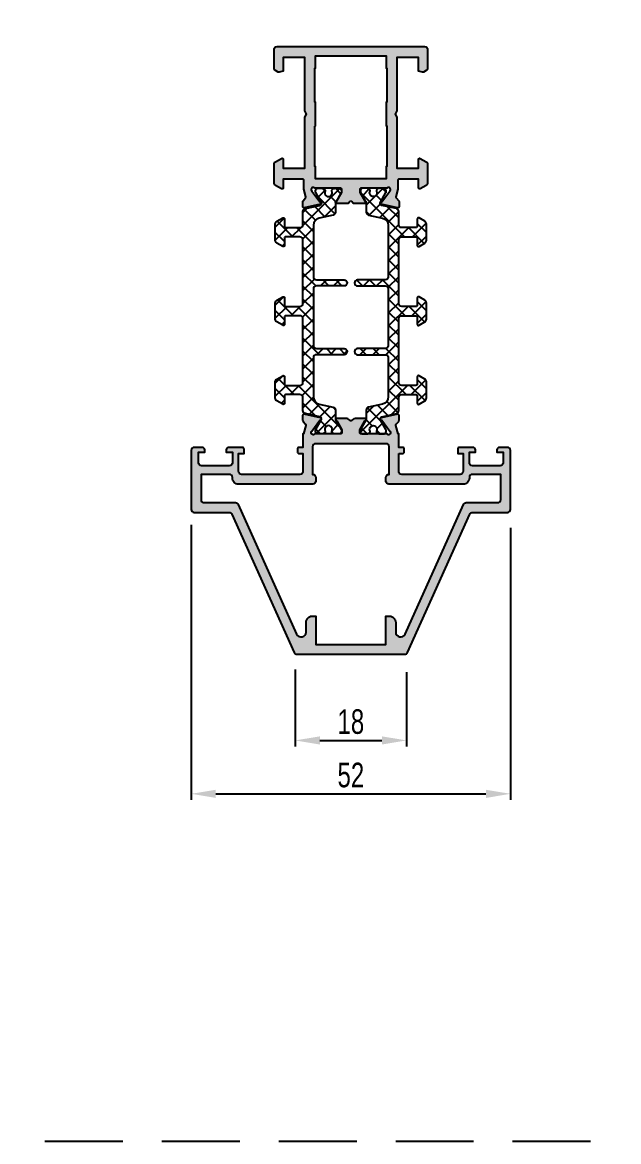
# Model space of a CAD drawing. Header units: millimetres. Extents: x -158 to 6343, y 4572 to 7765.
# Drawn here: x 4199.3 to 4296.4, y 5313.8 to 5496.1 of the extents above; entities that cross this region are included whole.
import ezdxf

# ---------------------------------------------------------------- set-up
doc = ezdxf.new("R2010")
doc.units = ezdxf.units.MM
doc.header["$LTSCALE"] = 0.2
doc.linetypes.add('DASHED2', pattern=[9.525, 6.35, -3.175])
for name, color, linetype in [('REYNAERS', 7, 'Continuous'), ('RI-DIMENSION', 7, 'Continuous'), ('RI-HATCH-PI', 4, 'Continuous'), ('RI-LAYOUT', 7, 'Continuous'), ('RI-PROFILE', 7, 'Continuous')]:
    doc.layers.add(name, color=color, linetype=linetype)
doc.styles.add('T7', font='arial.ttf', dxfattribs={"width": 0.7})
doc.dimstyles.new('SCHAAL1OP1', dxfattribs={"dimscale": 0, "dimtxt": 2, "dimasz": 2, "dimexe": 0.5, "dimexo": 1.5, "dimgap": 0.5, "dimtad": 1, "dimdec": 1, "dimzin": 9, "dimdsep": 46, "dimtxsty": 'T7', "dimcen": 2.5, "dimclrd": 256, "dimclre": 256, "dimclrt": 256, "dimadec": 1, "dimazin": 2, "dimtfac": 1, "dimtdec": 1, "dimtmove": 0, "dimatfit": 3, "dimfxl": 1, "dimtolj": 1, "dimtzin": 9, "dimlwd": -1, "dimlwe": -1, "dimarcsym": 0})

# ---------------------------------------------------------------- blocks, each defined once
blk = doc.blocks.new('0000773R')
at = {"layer": 'RI-HATCH-PI'}
h = blk.add_hatch(dxfattribs=at)
h.set_pattern_fill('_U', color=256, scale=1.5, angle=225, style=0, double=1, pattern_type=0)
h.set_pattern_definition([(225, (101.2278, 346.5722), (1.06066, -1.06066), []), (315, (101.2278, 346.5722), (1.06066, 1.06066), [])])
edge = h.paths.add_edge_path()
edge.add_line((4.55, 16.4), (4.55, 20))
edge.add_line((4.55, 20), (4.55, 25.6))
edge.add_arc((4.05, 25.6), 0.5, 359.9999, 449.9999)
edge.add_line((4.05, 26.1), (-0.45, 26.1))
edge.add_arc((-0.45, 26.6), 0.5, 179.9999, 269.9999, ccw=False)
edge.add_arc((-0.45, 26.6), 0.5, 89.9999, 179.9999, ccw=False)
edge.add_line((-0.45, 27.1), (4.05, 27.1))
edge.add_arc((4.05, 27.6), 0.5, 269.9985, 359.9985)
edge.add_line((4.55, 27.6), (4.55, 33.97))
edge.add_arc((3.35, 33.97), 1.2, 359.9985, 437.5001)
edge.add_line((3.61, 35.14), (1.34, 35.64))
edge.add_arc((1.45, 36.13), 0.5, 180.0221, 257.5001, ccw=False)
edge.add_line((0.95, 36.13), (0.95, 37.61))
edge.add_arc((0.65, 37.61), 0.3, 0.0001, 30.0001)
edge.add_line((0.91, 37.76), (0.03, 39.29))
edge.add_arc((0.2, 39.39), 0.2, 180.0001, 210.0001, ccw=False)
edge.add_line((0, 39.39), (0, 39.6))
edge.add_arc((0.4, 39.6), 0.4, 90.0001, 180.0001, ccw=False)
edge.add_line((0.4, 40), (0.98, 40))
edge.add_arc((0.98, 39.8), 0.2, 79.7779, 90.0001, ccw=False)
edge.add_arc((2.1, 46), 6.1, 259.7779, 262.5937)
edge.add_arc((1.28, 39.65), 0.3, 0.0001, 82.5937, ccw=False)
edge.add_line((1.58, 39.65), (1.58, 39.54))
edge.add_arc((2.1, 39.25), 0.6, 151.0451, 388.9551)
edge.add_line((2.63, 39.54), (2.63, 39.65))
edge.add_arc((2.93, 39.65), 0.3, 97.4065, 180.0001, ccw=False)
edge.add_arc((2.1, 46), 6.1, 277.4065, 280.2223)
edge.add_arc((3.22, 39.8), 0.2, 90.0001, 100.2223, ccw=False)
edge.add_line((3.22, 40), (3.8, 40))
edge.add_arc((3.8, 39.6), 0.4, 0.0001, 90.0001, ccw=False)
edge.add_line((4.2, 39.6), (4.2, 39.39))
edge.add_arc((4, 39.39), 0.2, -29.9999, 0.0001, ccw=False)
edge.add_line((4.17, 39.29), (3.29, 37.76))
edge.add_arc((3.55, 37.61), 0.3, 150.0001, 180.0001)
edge.add_line((3.25, 37.61), (3.25, 37.51))
edge.add_arc((3.55, 37.51), 0.3, 180.1146, 257.5001)
edge.add_line((3.49, 37.21), (5.86, 36.69))
edge.add_arc((5.75, 36.2), 0.5, 0.0001, 77.5001, ccw=False)
edge.add_line((6.25, 36.2), (6.25, 34.1))
edge.add_arc((6.75, 34.1), 0.5, 179.9739, 269.9739)
edge.add_line((6.75, 33.6), (9.05, 33.6))
edge.add_arc((9.05, 33.8), 0.2, 270.0001, 360.0001)
edge.add_line((9.25, 33.8), (9.25, 35))
edge.add_arc((9.45, 35), 0.2, 60.0001, 180.0001, ccw=False)
edge.add_line((9.55, 35.17), (10.5, 34.62))
edge.add_arc((10.25, 34.19), 0.5, 0.0001, 60.0001, ccw=False)
edge.add_line((10.75, 34.19), (10.75, 31.51))
edge.add_arc((10.25, 31.51), 0.5, -59.9999, 0.0001, ccw=False)
edge.add_line((10.5, 31.08), (9.55, 30.53))
edge.add_arc((9.45, 30.7), 0.2, 180.0001, 300.0001, ccw=False)
edge.add_line((9.25, 30.7), (9.25, 31.9))
edge.add_arc((9.05, 31.9), 0.2, 0.0001, 90.0001)
edge.add_line((9.05, 32.1), (6.75, 32.1))
edge.add_arc((6.75, 31.6), 0.5, 90.0001, 180.0001)
edge.add_line((6.25, 31.6), (6.25, 21.25))
edge.add_arc((6.75, 21.25), 0.5, 180.0001, 270.0001)
edge.add_line((6.75, 20.75), (9.05, 20.75))
edge.add_arc((9.05, 20.95), 0.2, 270.0001, 360.0001)
edge.add_line((9.25, 20.95), (9.25, 22.15))
edge.add_arc((9.45, 22.15), 0.2, 60.0001, 180.0001, ccw=False)
edge.add_line((9.55, 22.32), (10.5, 21.77))
edge.add_arc((10.25, 21.34), 0.5, 0.0001, 60.0001, ccw=False)
edge.add_line((10.75, 21.34), (10.75, 20))
edge.add_line((10.75, 20), (10.75, 18.66))
edge.add_arc((10.25, 18.66), 0.5, 299.9999, 359.9999, ccw=False)
edge.add_line((10.5, 18.23), (9.55, 17.68))
edge.add_arc((9.45, 17.85), 0.2, 179.9999, 299.9999, ccw=False)
edge.add_line((9.25, 17.85), (9.25, 19.05))
edge.add_arc((9.05, 19.05), 0.2, 359.9999, 449.9999)
edge.add_line((9.05, 19.25), (6.75, 19.25))
edge.add_arc((6.75, 18.75), 0.5, 89.9999, 179.9999)
edge.add_line((6.25, 18.75), (6.25, 8.4))
edge.add_arc((6.75, 8.4), 0.5, 179.9999, 269.9999)
edge.add_line((6.75, 7.9), (9.05, 7.9))
edge.add_arc((9.05, 8.1), 0.2, 269.9999, 359.9999)
edge.add_line((9.25, 8.1), (9.25, 9.3))
edge.add_arc((9.45, 9.3), 0.2, 59.9999, 179.9999, ccw=False)
edge.add_line((9.55, 9.47), (10.5, 8.92))
edge.add_arc((10.25, 8.49), 0.5, -0.0001, 59.9999, ccw=False)
edge.add_line((10.75, 8.49), (10.75, 5.81))
edge.add_arc((10.25, 5.81), 0.5, 299.9999, 359.9999, ccw=False)
edge.add_line((10.5, 5.38), (9.55, 4.83))
edge.add_arc((9.45, 5), 0.2, 179.9999, 299.9999, ccw=False)
edge.add_line((9.25, 5), (9.25, 6.2))
edge.add_arc((9.05, 6.2), 0.2, 359.9999, 449.9999)
edge.add_line((9.05, 6.4), (6.75, 6.4))
edge.add_arc((6.75, 5.9), 0.5, 89.9999, 179.9999)
edge.add_line((6.25, 5.9), (6.25, 3.8))
edge.add_arc((5.75, 3.8), 0.5, 282.4999, 359.9999, ccw=False)
edge.add_line((5.86, 3.31), (3.49, 2.79))
edge.add_arc((3.55, 2.49), 0.3, 102.4999, 179.8854)
edge.add_line((3.25, 2.49), (3.25, 2.39))
edge.add_arc((3.55, 2.39), 0.3, 179.9999, 209.9999)
edge.add_line((3.29, 2.24), (4.17, 0.71))
edge.add_arc((4, 0.61), 0.2, -0.0001, 29.9999, ccw=False)
edge.add_line((4.2, 0.61), (4.2, 0.4))
edge.add_arc((3.8, 0.4), 0.4, 269.9999, 359.9999, ccw=False)
edge.add_line((3.8, 0), (3.22, 0))
edge.add_arc((3.22, 0.2), 0.2, 259.7777, 269.9999, ccw=False)
edge.add_arc((2.1, -6), 6.1, 79.7777, 82.5935)
edge.add_arc((2.93, 0.35), 0.3, 179.9999, 262.5935, ccw=False)
edge.add_line((2.63, 0.35), (2.63, 0.46))
edge.add_arc((2.1, 0.75), 0.6, 331.0449, 568.9549)
edge.add_line((1.58, 0.46), (1.58, 0.35))
edge.add_arc((1.28, 0.35), 0.3, 277.4063, 359.9999, ccw=False)
edge.add_arc((2.1, -6), 6.1, 97.4063, 100.2221)
edge.add_arc((0.98, 0.2), 0.2, 269.9999, 280.2221, ccw=False)
edge.add_line((0.98, 0), (0.4, 0))
edge.add_arc((0.4, 0.4), 0.4, 179.9999, 269.9999, ccw=False)
edge.add_line((0, 0.4), (0, 0.61))
edge.add_arc((0.2, 0.61), 0.2, 149.9999, 179.9999, ccw=False)
edge.add_line((0.03, 0.71), (0.91, 2.24))
edge.add_arc((0.65, 2.39), 0.3, 329.9999, 359.9999)
edge.add_line((0.95, 2.39), (0.95, 3.87))
edge.add_arc((1.45, 3.87), 0.5, 102.4999, 179.982, ccw=False)
edge.add_line((1.34, 4.36), (3.61, 4.86))
edge.add_arc((3.35, 6.03), 1.2, 282.4999, 360.001)
edge.add_line((4.55, 6.03), (4.55, 14.4))
edge.add_arc((4.05, 14.4), 0.5, 0.001, 90.001)
edge.add_line((4.05, 14.9), (-0.45, 14.9))
edge.add_arc((-0.45, 15.4), 0.5, 179.9999, 269.9999, ccw=False)
edge.add_arc((-0.45, 15.4), 0.5, 89.9999, 179.9999, ccw=False)
edge.add_line((-0.45, 15.9), (4.05, 15.9))
edge.add_arc((4.05, 16.4), 0.5, 269.9999, 359.9999)
at = {"layer": 'RI-PROFILE', "transparency": 33554687}
blk.add_lwpolyline([(4.55, 16.4), (4.55, 20), (4.55, 25.6, 0.414214), (4.05, 26.1), (-0.45, 26.1, -0.414214), (-0.95, 26.6, -0.414214), (-0.45, 27.1), (4.05, 27.1, 0.414214), (4.55, 27.6), (4.55, 33.97, 0.351673), (3.61, 35.14), (1.34, 35.64, -0.351557), (0.95, 36.13), (0.95, 37.61, 0.131652), (0.91, 37.76), (0.03, 39.29, -0.131652), (0, 39.39), (0, 39.6, -0.414214), (0.4, 40), (0.98, 40, -0.044632), (1.02, 40, 0.012287), (1.31, 39.95, -0.37684), (1.58, 39.65), (1.58, 39.54, 1.69614), (2.63, 39.54), (2.63, 39.65, -0.37684), (2.89, 39.95, 0.012287), (3.18, 40, -0.044632), (3.22, 40), (3.8, 40, -0.414214), (4.2, 39.6), (4.2, 39.39, -0.131652), (4.17, 39.29), (3.29, 37.76, 0.131652), (3.25, 37.61), (3.25, 37.51, 0.351104), (3.49, 37.21), (5.86, 36.69, -0.351665), (6.25, 36.2), (6.25, 34.1, 0.414214), (6.75, 33.6), (9.05, 33.6, 0.414214), (9.25, 33.8), (9.25, 35, -0.57735), (9.55, 35.17), (10.5, 34.62, -0.267949), (10.75, 34.19), (10.75, 31.51, -0.267949), (10.5, 31.08), (9.55, 30.53, -0.57735), (9.25, 30.7), (9.25, 31.9, 0.414214), (9.05, 32.1), (6.75, 32.1, 0.414214), (6.25, 31.6), (6.25, 21.25, 0.414214), (6.75, 20.75), (9.05, 20.75, 0.414214), (9.25, 20.95), (9.25, 22.15, -0.57735), (9.55, 22.32), (10.5, 21.77, -0.267949), (10.75, 21.34), (10.75, 20), (10.75, 18.66, -0.267949), (10.5, 18.23), (9.55, 17.68, -0.57735), (9.25, 17.85), (9.25, 19.05, 0.414214), (9.05, 19.25), (6.75, 19.25, 0.414214), (6.25, 18.75), (6.25, 8.4, 0.414214), (6.75, 7.9), (9.05, 7.9, 0.414214), (9.25, 8.1), (9.25, 9.3, -0.57735), (9.55, 9.47), (10.5, 8.92, -0.267949), (10.75, 8.49), (10.75, 5.81, -0.267949), (10.5, 5.38), (9.55, 4.83, -0.57735), (9.25, 5), (9.25, 6.2, 0.414214), (9.05, 6.4), (6.75, 6.4, 0.414214), (6.25, 5.9), (6.25, 3.8, -0.351665), (5.86, 3.31), (3.49, 2.79, 0.351104), (3.25, 2.49), (3.25, 2.39, 0.131652), (3.29, 2.24), (4.17, 0.71, -0.131652), (4.2, 0.61), (4.2, 0.4, -0.414214), (3.8, 0), (3.22, 0, -0.044632), (3.18, 0, 0.012287), (2.89, 0.05, -0.37684), (2.63, 0.35), (2.63, 0.46, 1.69614), (1.58, 0.46), (1.58, 0.35, -0.37684), (1.31, 0.05, 0.012287), (1.02, 0, -0.044632), (0.98, 0), (0.4, 0, -0.414214), (0, 0.4), (0, 0.61, -0.131652), (0.03, 0.71), (0.91, 2.24, 0.131652), (0.95, 2.39), (0.95, 3.87, -0.351577), (1.34, 4.36), (3.61, 4.86, 0.35167), (4.55, 6.03), (4.55, 14.4, 0.414214), (4.05, 14.9), (-0.45, 14.9, -0.414214), (-0.95, 15.4, -0.414214), (-0.45, 15.9), (4.05, 15.9, 0.414214)], format="xyb", close=True, dxfattribs=at)
blk = doc.blocks.new('0000773L')
at = {"layer": 'RI-HATCH-PI'}
h = blk.add_hatch(dxfattribs=at)
h.set_pattern_fill('_U', color=256, scale=1.5, angle=45, style=0, double=1, pattern_type=0)
h.set_pattern_definition([(45, (-101.2278, -306.572), (-1.06066, 1.06066), []), (135, (-101.2278, -306.572), (-1.06066, -1.06066), [])])
edge = h.paths.add_edge_path()
edge.add_line((-4.55, 23.6), (-4.55, 20))
edge.add_line((-4.55, 20), (-4.55, 14.4))
edge.add_arc((-4.05, 14.4), 0.5, 179.9999, 269.9999)
edge.add_line((-4.05, 13.9), (0.45, 13.9))
edge.add_arc((0.45, 13.4), 0.5, -0.0001, 89.9999, ccw=False)
edge.add_arc((0.45, 13.4), 0.5, 269.9999, 359.9999, ccw=False)
edge.add_line((0.45, 12.9), (-4.05, 12.9))
edge.add_arc((-4.05, 12.4), 0.5, 89.9985, 179.9985)
edge.add_line((-4.55, 12.4), (-4.55, 6.03))
edge.add_arc((-3.35, 6.03), 1.2, 179.9985, 257.5001)
edge.add_line((-3.61, 4.86), (-1.34, 4.36))
edge.add_arc((-1.45, 3.87), 0.5, 0.0221, 77.5001, ccw=False)
edge.add_line((-0.95, 3.87), (-0.95, 2.39))
edge.add_arc((-0.65, 2.39), 0.3, 180.0001, 210.0001)
edge.add_line((-0.91, 2.24), (-0.03, 0.71))
edge.add_arc((-0.2, 0.61), 0.2, 0.0001, 30.0001, ccw=False)
edge.add_line((0, 0.61), (0, 0.4))
edge.add_arc((-0.4, 0.4), 0.4, -89.9999, 0.0001, ccw=False)
edge.add_line((-0.4, 0), (-0.98, 0))
edge.add_arc((-0.98, 0.2), 0.2, 259.7779, 270.0001, ccw=False)
edge.add_arc((-2.1, -6), 6.1, 79.7779, 82.5937)
edge.add_arc((-1.27, 0.35), 0.3, 180.0001, 262.5937, ccw=False)
edge.add_line((-1.57, 0.35), (-1.57, 0.46))
edge.add_arc((-2.1, 0.75), 0.6, 331.0451, 568.9551)
edge.add_line((-2.62, 0.46), (-2.62, 0.35))
edge.add_arc((-2.92, 0.35), 0.3, -82.5935, 0.0001, ccw=False)
edge.add_arc((-2.1, -6), 6.1, 97.4065, 100.2223)
edge.add_arc((-3.22, 0.2), 0.2, 270.0001, 280.2223, ccw=False)
edge.add_line((-3.22, 0), (-3.8, 0))
edge.add_arc((-3.8, 0.4), 0.4, 180.0001, 270.0001, ccw=False)
edge.add_line((-4.2, 0.4), (-4.2, 0.61))
edge.add_arc((-4, 0.61), 0.2, 150.0001, 180.0001, ccw=False)
edge.add_line((-4.17, 0.71), (-3.29, 2.24))
edge.add_arc((-3.55, 2.39), 0.3, 330.0001, 360.0001)
edge.add_line((-3.25, 2.39), (-3.25, 2.49))
edge.add_arc((-3.55, 2.49), 0.3, 0.1146, 77.5001)
edge.add_line((-3.49, 2.79), (-5.86, 3.31))
edge.add_arc((-5.75, 3.8), 0.5, 180.0001, 257.5001, ccw=False)
edge.add_line((-6.25, 3.8), (-6.25, 5.9))
edge.add_arc((-6.75, 5.9), 0.5, 359.9739, 449.9739)
edge.add_line((-6.75, 6.4), (-9.05, 6.4))
edge.add_arc((-9.05, 6.2), 0.2, 90.0001, 180.0001)
edge.add_line((-9.25, 6.2), (-9.25, 5))
edge.add_arc((-9.45, 5), 0.2, -119.9999, 0.0001, ccw=False)
edge.add_line((-9.55, 4.83), (-10.5, 5.38))
edge.add_arc((-10.25, 5.81), 0.5, 180.0001, 240.0001, ccw=False)
edge.add_line((-10.75, 5.81), (-10.75, 8.49))
edge.add_arc((-10.25, 8.49), 0.5, 120.0001, 180.0001, ccw=False)
edge.add_line((-10.5, 8.92), (-9.55, 9.47))
edge.add_arc((-9.45, 9.3), 0.2, 0.0001, 120.0001, ccw=False)
edge.add_line((-9.25, 9.3), (-9.25, 8.1))
edge.add_arc((-9.05, 8.1), 0.2, 180.0001, 270.0001)
edge.add_line((-9.05, 7.9), (-6.75, 7.9))
edge.add_arc((-6.75, 8.4), 0.5, 270.0001, 360.0001)
edge.add_line((-6.25, 8.4), (-6.25, 18.75))
edge.add_arc((-6.75, 18.75), 0.5, 0.0001, 90.0001)
edge.add_line((-6.75, 19.25), (-9.05, 19.25))
edge.add_arc((-9.05, 19.05), 0.2, 90.0001, 180.0001)
edge.add_line((-9.25, 19.05), (-9.25, 17.85))
edge.add_arc((-9.45, 17.85), 0.2, -119.9999, 0.0001, ccw=False)
edge.add_line((-9.55, 17.68), (-10.5, 18.23))
edge.add_arc((-10.25, 18.66), 0.5, 180.0001, 240.0001, ccw=False)
edge.add_line((-10.75, 18.66), (-10.75, 20))
edge.add_line((-10.75, 20), (-10.75, 21.34))
edge.add_arc((-10.25, 21.34), 0.5, 119.9999, 179.9999, ccw=False)
edge.add_line((-10.5, 21.77), (-9.55, 22.32))
edge.add_arc((-9.45, 22.15), 0.2, -0.0001, 119.9999, ccw=False)
edge.add_line((-9.25, 22.15), (-9.25, 20.95))
edge.add_arc((-9.05, 20.95), 0.2, 179.9999, 269.9999)
edge.add_line((-9.05, 20.75), (-6.75, 20.75))
edge.add_arc((-6.75, 21.25), 0.5, 269.9999, 359.9999)
edge.add_line((-6.25, 21.25), (-6.25, 31.6))
edge.add_arc((-6.75, 31.6), 0.5, 359.9999, 449.9999)
edge.add_line((-6.75, 32.1), (-9.05, 32.1))
edge.add_arc((-9.05, 31.9), 0.2, 89.9999, 179.9999)
edge.add_line((-9.25, 31.9), (-9.25, 30.7))
edge.add_arc((-9.45, 30.7), 0.2, 239.9999, 359.9999, ccw=False)
edge.add_line((-9.55, 30.53), (-10.5, 31.08))
edge.add_arc((-10.25, 31.51), 0.5, 179.9999, 239.9999, ccw=False)
edge.add_line((-10.75, 31.51), (-10.75, 34.19))
edge.add_arc((-10.25, 34.19), 0.5, 119.9999, 179.9999, ccw=False)
edge.add_line((-10.5, 34.62), (-9.55, 35.17))
edge.add_arc((-9.45, 35), 0.2, -0.0001, 119.9999, ccw=False)
edge.add_line((-9.25, 35), (-9.25, 33.8))
edge.add_arc((-9.05, 33.8), 0.2, 179.9999, 269.9999)
edge.add_line((-9.05, 33.6), (-6.75, 33.6))
edge.add_arc((-6.75, 34.1), 0.5, 269.9999, 359.9999)
edge.add_line((-6.25, 34.1), (-6.25, 36.2))
edge.add_arc((-5.75, 36.2), 0.5, 102.4999, 179.9999, ccw=False)
edge.add_line((-5.86, 36.69), (-3.49, 37.21))
edge.add_arc((-3.55, 37.51), 0.3, 282.4999, 359.8854)
edge.add_line((-3.25, 37.51), (-3.25, 37.61))
edge.add_arc((-3.55, 37.61), 0.3, 359.9999, 389.9999)
edge.add_line((-3.29, 37.76), (-4.17, 39.29))
edge.add_arc((-4, 39.39), 0.2, 179.9999, 209.9999, ccw=False)
edge.add_line((-4.2, 39.39), (-4.2, 39.6))
edge.add_arc((-3.8, 39.6), 0.4, 89.9999, 179.9999, ccw=False)
edge.add_line((-3.8, 40), (-3.22, 40))
edge.add_arc((-3.22, 39.8), 0.2, 79.7777, 89.9999, ccw=False)
edge.add_arc((-2.1, 46), 6.1, 259.7777, 262.5935)
edge.add_arc((-2.92, 39.65), 0.3, -0.0001, 82.5935, ccw=False)
edge.add_line((-2.62, 39.65), (-2.62, 39.54))
edge.add_arc((-2.1, 39.25), 0.6, 151.0449, 388.9549)
edge.add_line((-1.57, 39.54), (-1.57, 39.65))
edge.add_arc((-1.27, 39.65), 0.3, 97.4063, 179.9999, ccw=False)
edge.add_arc((-2.1, 46), 6.1, 277.4063, 280.2221)
edge.add_arc((-0.98, 39.8), 0.2, 89.9999, 100.2221, ccw=False)
edge.add_line((-0.98, 40), (-0.4, 40))
edge.add_arc((-0.4, 39.6), 0.4, -0.0001, 89.9999, ccw=False)
edge.add_line((0, 39.6), (0, 39.39))
edge.add_arc((-0.2, 39.39), 0.2, 329.9999, 359.9999, ccw=False)
edge.add_line((-0.03, 39.29), (-0.91, 37.76))
edge.add_arc((-0.65, 37.61), 0.3, 149.9999, 179.9999)
edge.add_line((-0.95, 37.61), (-0.95, 36.13))
edge.add_arc((-1.45, 36.13), 0.5, 282.4999, 359.982, ccw=False)
edge.add_line((-1.34, 35.64), (-3.61, 35.14))
edge.add_arc((-3.35, 33.97), 1.2, 102.4999, 180.001)
edge.add_line((-4.55, 33.97), (-4.55, 25.6))
edge.add_arc((-4.05, 25.6), 0.5, 180.001, 270.001)
edge.add_line((-4.05, 25.1), (0.45, 25.1))
edge.add_arc((0.45, 24.6), 0.5, -0.0001, 89.9999, ccw=False)
edge.add_arc((0.45, 24.6), 0.5, 269.9999, 359.9999, ccw=False)
edge.add_line((0.45, 24.1), (-4.05, 24.1))
edge.add_arc((-4.05, 23.6), 0.5, 89.9999, 179.9999)
at = {"layer": 'RI-PROFILE', "transparency": 33554687}
blk.add_lwpolyline([(-4.55, 23.6), (-4.55, 20), (-4.55, 14.4, 0.414214), (-4.05, 13.9), (0.45, 13.9, -0.414214), (0.95, 13.4, -0.414214), (0.45, 12.9), (-4.05, 12.9, 0.414214), (-4.55, 12.4), (-4.55, 6.03, 0.351673), (-3.61, 4.86), (-1.34, 4.36, -0.351557), (-0.95, 3.87), (-0.95, 2.39, 0.131652), (-0.91, 2.24), (-0.03, 0.71, -0.131652), (0, 0.61), (0, 0.4, -0.414214), (-0.4, 0), (-0.98, 0, -0.044632), (-1.02, 0, 0.012287), (-1.31, 0.05, -0.37684), (-1.57, 0.35), (-1.57, 0.46, 1.69614), (-2.62, 0.46), (-2.62, 0.35, -0.37684), (-2.89, 0.05, 0.012287), (-3.18, 0, -0.044632), (-3.22, 0), (-3.8, 0, -0.414214), (-4.2, 0.4), (-4.2, 0.61, -0.131652), (-4.17, 0.71), (-3.29, 2.24, 0.131652), (-3.25, 2.39), (-3.25, 2.49, 0.351104), (-3.49, 2.79), (-5.86, 3.31, -0.351665), (-6.25, 3.8), (-6.25, 5.9, 0.414214), (-6.75, 6.4), (-9.05, 6.4, 0.414214), (-9.25, 6.2), (-9.25, 5, -0.57735), (-9.55, 4.83), (-10.5, 5.38, -0.267949), (-10.75, 5.81), (-10.75, 8.49, -0.267949), (-10.5, 8.92), (-9.55, 9.47, -0.57735), (-9.25, 9.3), (-9.25, 8.1, 0.414214), (-9.05, 7.9), (-6.75, 7.9, 0.414214), (-6.25, 8.4), (-6.25, 18.75, 0.414214), (-6.75, 19.25), (-9.05, 19.25, 0.414214), (-9.25, 19.05), (-9.25, 17.85, -0.57735), (-9.55, 17.68), (-10.5, 18.23, -0.267949), (-10.75, 18.66), (-10.75, 20), (-10.75, 21.34, -0.267949), (-10.5, 21.77), (-9.55, 22.32, -0.57735), (-9.25, 22.15), (-9.25, 20.95, 0.414214), (-9.05, 20.75), (-6.75, 20.75, 0.414214), (-6.25, 21.25), (-6.25, 31.6, 0.414214), (-6.75, 32.1), (-9.05, 32.1, 0.414214), (-9.25, 31.9), (-9.25, 30.7, -0.57735), (-9.55, 30.53), (-10.5, 31.08, -0.267949), (-10.75, 31.51), (-10.75, 34.19, -0.267949), (-10.5, 34.62), (-9.55, 35.17, -0.57735), (-9.25, 35), (-9.25, 33.8, 0.414214), (-9.05, 33.6), (-6.75, 33.6, 0.414214), (-6.25, 34.1), (-6.25, 36.2, -0.351665), (-5.86, 36.69), (-3.49, 37.21, 0.351104), (-3.25, 37.51), (-3.25, 37.61, 0.131652), (-3.29, 37.76), (-4.17, 39.29, -0.131652), (-4.2, 39.39), (-4.2, 39.6, -0.414214), (-3.8, 40), (-3.22, 40, -0.044632), (-3.18, 40, 0.012287), (-2.89, 39.95, -0.37684), (-2.62, 39.65), (-2.62, 39.54, 1.69614), (-1.57, 39.54), (-1.57, 39.65, -0.37684), (-1.31, 39.95, 0.012287), (-1.02, 40, -0.044632), (-0.98, 40), (-0.4, 40, -0.414214), (0, 39.6), (0, 39.39, -0.131652), (-0.03, 39.29), (-0.91, 37.76, 0.131652), (-0.95, 37.61), (-0.95, 36.13, -0.351577), (-1.34, 35.64), (-3.61, 35.14, 0.35167), (-4.55, 33.97), (-4.55, 25.6, 0.414214), (-4.05, 25.1), (0.45, 25.1, -0.414214), (0.95, 24.6, -0.414214), (0.45, 24.1), (-4.05, 24.1, 0.414214)], format="xyb", close=True, dxfattribs=at)
blk = doc.blocks.new('4I30136')
at = {"layer": 'RI-PROFILE'}
blk.add_lwpolyline([(1.77, -2.35), (1.59, -2.17, 0.414214), (1.31, -2.17), (1.13, -2.35, -0.198912), (0.77, -2.5), (-0.85, -2.5, -1), (-0.85, -2.1), (-0.03, -0.67, 0.131652), (0, -0.57), (0, -0.2, 0.414214), (-0.2, 0), (-4.44, 0, 0.892534), (-4.99, -0.24), (-4.94, -0.4, 0.083094), (-4.91, -0.46), (-3.62, -2.23, -1.178332), (-3.47, -2.6), (-6.15, -3.19, -0.479656), (-6.39, -3), (-6.39, -2.17, -0.185256), (-6.34, -2.04), (-5.93, -1.58, 0.263193), (-5.89, -1.39), (-6.2, -0.15), (-6.2, 1.3, 0.414214), (-6.4, 1.5), (-9.55, 1.5), (-9.55, 0.1, -0.57735), (-9.85, -0.07), (-10.8, 0.47, -0.267949), (-11.05, 0.91), (-11.05, 3.89, -0.267949), (-10.8, 4.32), (-9.85, 4.87, -0.57735), (-9.55, 4.7), (-9.55, 3.3), (-6.05, 3.3), (-6.05, 11.58), (-5.75, 12.1), (-6.05, 12.62), (-6.05, 21.3), (-9.55, 21.3), (-9.55, 19.09), (-10.22, 18.91, -0.198912), (-10.37, 18.93), (-10.8, 19.17, -0.267949), (-11.05, 19.61), (-11.05, 22.6, -0.414214), (-10.55, 23.1), (13.45, 23.1, -0.414214), (13.95, 22.6), (13.95, 19.61, -0.267949), (13.7, 19.17), (13.27, 18.93, -0.198912), (13.12, 18.91), (12.45, 19.09), (12.45, 21.3), (8.95, 21.3), (8.95, 12.62), (8.65, 12.1), (8.95, 11.58), (8.95, 3.3), (12.45, 3.3), (12.45, 4.7, -0.57735), (12.75, 4.87), (13.7, 4.32, -0.267949), (13.95, 3.89), (13.95, 0.91, -0.267949), (13.7, 0.47), (12.75, -0.07, -0.57735), (12.45, 0.1), (12.45, 1.5), (9.3, 1.5, 0.414214), (9.1, 1.3), (9.1, -0.15), (8.79, -1.39, 0.263193), (8.83, -1.58), (9.24, -2.04, -0.185256), (9.3, -2.17), (9.3, -3, -0.479656), (9.05, -3.19), (6.37, -2.6, -1.178332), (6.52, -2.23), (7.81, -0.46, 0.083094), (7.84, -0.4), (7.89, -0.24, 0.892534), (7.34, 0), (3.1, 0, 0.414214), (2.9, -0.2), (2.9, -0.57, 0.131652), (2.93, -0.67), (3.75, -2.1, -1), (3.75, -2.5), (2.13, -2.5, -0.198912)], format="xyb", close=True, dxfattribs=at)
blk.add_lwpolyline([(-4.45, 10.1), (-4.45, 3.6), (-4.35, 3.6), (-4.35, 1.6), (7.25, 1.6), (7.25, 3.6), (7.35, 3.6), (7.35, 10.1), (7.25, 10.1), (7.25, 14.1), (7.35, 14.1), (7.35, 19.5), (7.25, 19.5), (7.25, 21.5), (-4.35, 21.5), (-4.35, 19.5), (-4.45, 19.5), (-4.45, 14.1), (-4.35, 14.1), (-4.35, 10.1)], close=True, dxfattribs=at)
blk = doc.blocks.new('4E30120')
at = {"layer": 'RI-PROFILE'}
blk.add_lwpolyline([(7.8, 32.7), (8.4, 32.7, 0.414214), (8.7, 33), (8.7, 33.4, 0.414214), (8.4, 33.7), (7.8, 33.7), (7.8, 35.9), (7.69, 35.9), (7.34, 37.29, -0.263193), (7.38, 37.48), (7.79, 37.94, 0.185256), (7.85, 38.07), (7.85, 38.9, 0.479656), (7.6, 39.09), (4.92, 38.5, 1.178332), (5.07, 38.13), (6.36, 36.36, -0.083094), (6.39, 36.3), (6.44, 36.14, -0.892534), (5.89, 35.9), (1.65, 35.9, -0.414214), (1.45, 36.1), (1.45, 36.47, -0.131652), (1.48, 36.57), (2.3, 38, 1), (2.3, 38.4), (0.68, 38.4, 0.198912), (0.32, 38.25), (0.14, 38.07, -0.414214), (-0.14, 38.07), (-0.32, 38.25, 0.198912), (-0.68, 38.4), (-2.3, 38.4, 1), (-2.3, 38), (-1.48, 36.57, -0.131652), (-1.45, 36.47), (-1.45, 36.1, -0.414214), (-1.65, 35.9), (-5.89, 35.9, -0.892534), (-6.44, 36.14), (-6.39, 36.3, -0.083094), (-6.36, 36.36), (-5.07, 38.13, 1.178332), (-4.92, 38.5), (-7.6, 39.09, 0.479656), (-7.85, 38.9), (-7.85, 38.07, 0.185256), (-7.79, 37.94), (-7.38, 37.48, -0.263193), (-7.34, 37.29), (-7.69, 35.9), (-7.8, 35.9), (-7.8, 33.7), (-8.4, 33.7, 0.414214), (-8.7, 33.4), (-8.7, 33, 0.414214), (-8.4, 32.7), (-7.8, 32.7), (-7.8, 29.8, -0.414214), (-8.3, 29.3), (-17.8, 29.3, -0.414214), (-18.3, 29.8), (-18.3, 32.7), (-17.4, 32.7), (-17.4, 33.4, 0.414214), (-17.7, 33.7), (-19.9, 33.7, 0.414214), (-20.3, 33.3), (-20.3, 32.9), (-19.3, 32.9), (-19.3, 31.2, -0.414214), (-19.8, 30.7), (-24.3, 30.7, -0.414214), (-24.8, 31.2), (-24.8, 32.9), (-23.8, 32.9), (-23.8, 33.3, 0.414214), (-24.2, 33.7), (-25.5, 33.7, 0.414214), (-26, 33.2), (-26, 23.6, 0.414214), (-25.5, 23.1), (-19.82, 23.1, -0.296064), (-19.37, 22.8), (-9.23, 0.29, 0.295071), (-8.78, 0), (8.78, 0, 0.295071), (9.23, 0.29), (19.37, 22.8, -0.296064), (19.82, 23.1), (25.5, 23.1, 0.414214), (26, 23.6), (26, 33.2, 0.414214), (25.5, 33.7), (24.2, 33.7, 0.414214), (23.8, 33.3), (23.8, 32.9), (24.8, 32.9), (24.8, 31.2, -0.414214), (24.3, 30.7), (19.8, 30.7, -0.414214), (19.3, 31.2), (19.3, 32.9), (20.3, 32.9), (20.3, 33.3, 0.414214), (19.9, 33.7), (17.7, 33.7, 0.414214), (17.4, 33.4), (17.4, 32.7), (18.3, 32.7), (18.3, 29.8, -0.414214), (17.8, 29.3), (8.3, 29.3, -0.414214), (7.8, 29.8)], format="xyb", close=True, dxfattribs=at)
at = {"layer": 'RI-PROFILE', "linetype": 'Continuous'}
blk.add_lwpolyline([(-19.3, 28.8, 0.414214), (-19.8, 29.3), (-24.4, 29.3), (-24.4, 25.2, 0.414214), (-23.9, 24.7), (-18.79, 24.7, -0.295071), (-18.33, 24.41), (-8.83, 3.3, 0.808046), (-7.3, 3.62), (-7.3, 5.2, -0.414214), (-6.3, 6.2), (-5.7, 6.2), (-5.7, 1.6), (5.7, 1.6), (5.7, 6.2), (6.3, 6.2, -0.414214), (7.3, 5.2), (7.3, 3.62, 0.808046), (8.83, 3.3), (18.33, 24.41, -0.295071), (18.79, 24.7), (23.9, 24.7, 0.414214), (24.4, 25.2), (24.4, 29.3), (19.8, 29.3, 0.414214), (19.3, 28.8), (19.3, 28.7, -0.414214), (18.3, 27.7), (6.2, 27.7, -0.414214), (5.7, 28.2), (5.7, 28.8, -0.444166), (6.25, 29.3), (6.25, 33.8, 0.414214), (5.75, 34.3), (-5.75, 34.3, 0.414214), (-6.25, 33.8), (-6.25, 29.3, -0.444166), (-5.7, 28.8), (-5.7, 28.2, -0.414214), (-6.2, 27.7), (-18.3, 27.7, -0.414214), (-19.3, 28.7)], format="xyb", close=True, dxfattribs=at)
blk = doc.blocks.new('4030120B')
for name, p in [('4I30136', (-1.45, 75.9)), ('0000773L', (-1.55, 35.9)), ('4E30120', (0, 0))]:
    blk.add_blockref(name, p)
at = {"xscale": -1, "rotation": 180}
blk.add_blockref('0000773R', (1.55, 75.9), dxfattribs=at)
blk = doc.blocks.new('*D111')
at = {"layer": 'Defpoints', "color": 0, "transparency": 16777216}
for p in [(4243.74, 5393.7), (4261.84, 5393.28), (4261.84, 5379.17)]:
    blk.add_point(p, dxfattribs=at)
at = {"layer": 'RI-DIMENSION', "color": 7, "transparency": 16777216}
for p, q in [((4243.74, 5390.7), (4243.74, 5378.17)), ((4261.84, 5390.28), (4261.84, 5378.17)), ((4247.74, 5379.17), (4257.84, 5379.17))]:
    blk.add_line(p, q, dxfattribs=at)
for points in [[(4247.74, 5379.83), (4247.74, 5378.5), (4243.74, 5379.17)], [(4257.84, 5379.83), (4257.84, 5378.5), (4261.84, 5379.17)]]:
    blk.add_solid(points, dxfattribs=at)
at = {"layer": 'RI-DIMENSION', "transparency": 16777216, "insert": (4252.79, 5382.21), "char_height": 4, "attachment_point": 5, "style": 'T7'}
blk.add_mtext('\\A1;18', dxfattribs=at)
blk = doc.blocks.new('*D112')
at = {"layer": 'Defpoints', "color": 0, "transparency": 16777216}
for p in [(4226.79, 5417.3), (4278.79, 5416.8), (4278.79, 5370.47)]:
    blk.add_point(p, dxfattribs=at)
at = {"layer": 'RI-DIMENSION', "color": 7, "transparency": 16777216}
for p, q in [((4226.79, 5414.3), (4226.79, 5369.47)), ((4278.79, 5413.8), (4278.79, 5369.47)), ((4230.79, 5370.47), (4274.79, 5370.47))]:
    blk.add_line(p, q, dxfattribs=at)
for points in [[(4230.79, 5371.13), (4230.79, 5369.8), (4226.79, 5370.47)], [(4274.79, 5371.13), (4274.79, 5369.8), (4278.79, 5370.47)]]:
    blk.add_solid(points, dxfattribs=at)
at = {"layer": 'RI-DIMENSION', "transparency": 16777216, "insert": (4252.79, 5373.51), "char_height": 4, "attachment_point": 5, "style": 'T7'}
blk.add_mtext('\\A1;52', dxfattribs=at)

msp = doc.modelspace()

# ---------------------------------------------------------------- hatches: boundary and pattern name
at = {"layer": 'REYNAERS'}
h = msp.add_hatch(color=256, dxfattribs=at)
h.paths.add_polyline_path([(4246.89, 5479.19), (4246.89, 5472.69), (4246.99, 5472.69), (4246.99, 5470.69), (4258.59, 5470.69), (4258.59, 5472.69), (4258.69, 5472.69), (4258.69, 5479.19), (4258.59, 5479.19), (4258.59, 5483.19), (4258.69, 5483.19), (4258.69, 5488.59), (4258.59, 5488.59), (4258.59, 5490.59), (4246.99, 5490.59), (4246.99, 5488.59), (4246.89, 5488.59), (4246.89, 5483.19), (4246.99, 5483.19), (4246.99, 5479.19)], flags=16)
edge = h.paths.add_edge_path()
edge.add_line((4253.11, 5466.74), (4252.93, 5466.92))
edge.add_arc((4252.79, 5466.77), 0.2, 45, 135)
edge.add_line((4252.65, 5466.92), (4252.46, 5466.74))
edge.add_arc((4252.11, 5467.09), 0.5, 270, 315, ccw=False)
edge.add_line((4252.11, 5466.59), (4250.49, 5466.59))
edge.add_arc((4250.49, 5466.79), 0.2, 90, 270, ccw=False)
edge.add_line((4250.49, 5466.99), (4251.31, 5468.42))
edge.add_arc((4251.14, 5468.52), 0.2, 330, 360)
edge.add_line((4251.34, 5468.52), (4251.34, 5468.89))
edge.add_arc((4251.14, 5468.89), 0.2, 0, 90)
edge.add_line((4251.14, 5469.09), (4246.9, 5469.09))
edge.add_arc((4246.64, 5468.94), 0.3, 30.0001, 197.0001)
edge.add_line((4246.35, 5468.85), (4246.4, 5468.69))
edge.add_arc((4246.59, 5468.75), 0.2, 197.0001, 216.0001)
edge.add_line((4246.43, 5468.63), (4247.72, 5466.86))
edge.add_arc((4247.82, 5466.69), 0.2, -77.4999, 121.2206, ccw=False)
edge.add_line((4247.86, 5466.49), (4245.18, 5465.9))
edge.add_arc((4245.14, 5466.09), 0.2, 180.0001, 282.5001, ccw=False)
edge.add_line((4244.94, 5466.09), (4244.94, 5466.92))
edge.add_arc((4245.14, 5466.92), 0.2, 138.0184, 180.0001, ccw=False)
edge.add_line((4244.99, 5467.05), (4245.4, 5467.51))
edge.add_arc((4245.26, 5467.64), 0.2, 318.0184, 377.0001)
edge.add_line((4245.45, 5467.7), (4245.14, 5468.94))
edge.add_line((4245.14, 5468.94), (4245.14, 5470.39))
edge.add_arc((4244.94, 5470.39), 0.2, 360, 450)
edge.add_line((4244.94, 5470.59), (4241.79, 5470.59))
edge.add_line((4241.79, 5470.59), (4241.79, 5469.19))
edge.add_arc((4241.59, 5469.19), 0.2, 240, 360, ccw=False)
edge.add_line((4241.49, 5469.02), (4240.54, 5469.56))
edge.add_arc((4240.79, 5470), 0.5, 180, 240, ccw=False)
edge.add_line((4240.29, 5470), (4240.29, 5472.98))
edge.add_arc((4240.79, 5472.98), 0.5, 120, 180, ccw=False)
edge.add_line((4240.54, 5473.41), (4241.49, 5473.96))
edge.add_arc((4241.59, 5473.79), 0.2, 0, 120, ccw=False)
edge.add_line((4241.79, 5473.79), (4241.79, 5472.39))
edge.add_line((4241.79, 5472.39), (4245.29, 5472.39))
edge.add_line((4245.29, 5472.39), (4245.29, 5480.67))
edge.add_line((4245.29, 5480.67), (4245.59, 5481.19))
edge.add_line((4245.59, 5481.19), (4245.29, 5481.71))
edge.add_line((4245.29, 5481.71), (4245.29, 5490.39))
edge.add_line((4245.29, 5490.39), (4241.79, 5490.39))
edge.add_line((4241.79, 5490.39), (4241.79, 5488.17))
edge.add_line((4241.79, 5488.17), (4241.12, 5488))
edge.add_arc((4241.06, 5488.19), 0.2, 240, 285, ccw=False)
edge.add_line((4240.96, 5488.02), (4240.54, 5488.26))
edge.add_arc((4240.79, 5488.7), 0.5, 180, 240, ccw=False)
edge.add_line((4240.29, 5488.7), (4240.29, 5491.69))
edge.add_arc((4240.79, 5491.69), 0.5, 90, 180, ccw=False)
edge.add_line((4240.79, 5492.19), (4264.79, 5492.19))
edge.add_arc((4264.79, 5491.69), 0.5, 0, 90, ccw=False)
edge.add_line((4265.29, 5491.69), (4265.29, 5488.7))
edge.add_arc((4264.79, 5488.7), 0.5, -60, 0, ccw=False)
edge.add_line((4265.04, 5488.26), (4264.61, 5488.02))
edge.add_arc((4264.51, 5488.19), 0.2, 255, 300, ccw=False)
edge.add_line((4264.46, 5488), (4263.79, 5488.17))
edge.add_line((4263.79, 5488.17), (4263.79, 5490.39))
edge.add_line((4263.79, 5490.39), (4260.29, 5490.39))
edge.add_line((4260.29, 5490.39), (4260.29, 5481.71))
edge.add_line((4260.29, 5481.71), (4259.99, 5481.19))
edge.add_line((4259.99, 5481.19), (4260.29, 5480.67))
edge.add_line((4260.29, 5480.67), (4260.29, 5472.39))
edge.add_line((4260.29, 5472.39), (4263.79, 5472.39))
edge.add_line((4263.79, 5472.39), (4263.79, 5473.79))
edge.add_arc((4263.99, 5473.79), 0.2, 60, 180, ccw=False)
edge.add_line((4264.09, 5473.96), (4265.04, 5473.41))
edge.add_arc((4264.79, 5472.98), 0.5, 0, 60, ccw=False)
edge.add_line((4265.29, 5472.98), (4265.29, 5470))
edge.add_arc((4264.79, 5470), 0.5, 300, 360, ccw=False)
edge.add_line((4265.04, 5469.56), (4264.09, 5469.02))
edge.add_arc((4263.99, 5469.19), 0.2, 180, 300, ccw=False)
edge.add_line((4263.79, 5469.19), (4263.79, 5470.59))
edge.add_line((4263.79, 5470.59), (4260.64, 5470.59))
edge.add_arc((4260.64, 5470.39), 0.2, 90, 180)
edge.add_line((4260.44, 5470.39), (4260.44, 5468.94))
edge.add_line((4260.44, 5468.94), (4260.13, 5467.7))
edge.add_arc((4260.32, 5467.64), 0.2, 163.0001, 221.9817)
edge.add_line((4260.17, 5467.51), (4260.58, 5467.05))
edge.add_arc((4260.43, 5466.92), 0.2, 0.0001, 41.9817, ccw=False)
edge.add_line((4260.63, 5466.92), (4260.63, 5466.09))
edge.add_arc((4260.43, 5466.09), 0.2, -102.4999, 0.0001, ccw=False)
edge.add_line((4260.39, 5465.9), (4257.71, 5466.49))
edge.add_arc((4257.75, 5466.69), 0.2, 58.7795, 257.5001, ccw=False)
edge.add_line((4257.86, 5466.86), (4259.15, 5468.63))
edge.add_arc((4258.98, 5468.75), 0.2, 324.0001, 343.0001)
edge.add_line((4259.18, 5468.69), (4259.22, 5468.85))
edge.add_arc((4258.94, 5468.94), 0.3, 343.0001, 510.0001)
edge.add_line((4258.68, 5469.09), (4254.44, 5469.09))
edge.add_arc((4254.44, 5468.89), 0.2, 90, 180)
edge.add_line((4254.24, 5468.89), (4254.24, 5468.52))
edge.add_arc((4254.44, 5468.52), 0.2, 180, 210)
edge.add_line((4254.26, 5468.42), (4255.09, 5466.99))
edge.add_arc((4255.09, 5466.79), 0.2, -90, 90, ccw=False)
edge.add_line((4255.09, 5466.59), (4253.46, 5466.59))
edge.add_arc((4253.46, 5467.09), 0.5, 225, 270, ccw=False)
edge = h.paths.add_edge_path()
edge.add_arc((4258.94, 5429.24), 0.3, -150, 17, ccw=False)
edge.add_line((4258.68, 5429.09), (4254.44, 5429.09))
edge.add_arc((4254.44, 5429.29), 0.2, 180, 270, ccw=False)
edge.add_line((4254.24, 5429.29), (4254.24, 5429.66))
edge.add_arc((4254.44, 5429.66), 0.2, 150, 180, ccw=False)
edge.add_line((4254.26, 5429.76), (4255.09, 5431.19))
edge.add_arc((4255.09, 5431.39), 0.2, 270, 450)
edge.add_line((4255.09, 5431.59), (4253.46, 5431.59))
edge.add_arc((4253.46, 5431.09), 0.5, 90, 135)
edge.add_line((4253.11, 5431.44), (4252.93, 5431.26))
edge.add_arc((4252.79, 5431.4), 0.2, 225, 315, ccw=False)
edge.add_line((4252.65, 5431.26), (4252.47, 5431.44))
edge.add_arc((4252.11, 5431.09), 0.5, 45, 90)
edge.add_line((4252.11, 5431.59), (4250.49, 5431.59))
edge.add_arc((4250.49, 5431.39), 0.2, 90, 270)
edge.add_line((4250.49, 5431.19), (4251.31, 5429.76))
edge.add_arc((4251.14, 5429.66), 0.2, 0, 30, ccw=False)
edge.add_line((4251.34, 5429.66), (4251.34, 5429.29))
edge.add_arc((4251.14, 5429.29), 0.2, -90, 0, ccw=False)
edge.add_line((4251.14, 5429.09), (4246.9, 5429.09))
edge.add_arc((4246.64, 5429.24), 0.3, 163, 330, ccw=False)
edge.add_line((4246.35, 5429.33), (4246.4, 5429.49))
edge.add_arc((4246.59, 5429.43), 0.2, 144, 163, ccw=False)
edge.add_line((4246.43, 5429.54), (4247.72, 5431.32))
edge.add_arc((4247.82, 5431.49), 0.2, 238.7794, 437.5)
edge.add_line((4247.86, 5431.69), (4245.19, 5432.28))
edge.add_arc((4245.14, 5432.08), 0.2, 77.5, 180)
edge.add_line((4244.94, 5432.08), (4244.94, 5431.26))
edge.add_arc((4245.14, 5431.26), 0.2, 180, 221.9817)
edge.add_line((4244.99, 5431.13), (4245.4, 5430.67))
edge.add_arc((4245.26, 5430.54), 0.2, -17, 41.9817, ccw=False)
edge.add_line((4245.45, 5430.48), (4245.1, 5429.09))
edge.add_line((4245.1, 5429.09), (4244.99, 5429.09))
edge.add_line((4244.99, 5429.09), (4244.99, 5426.89))
edge.add_line((4244.99, 5426.89), (4244.39, 5426.89))
edge.add_arc((4244.39, 5426.59), 0.3, 89.9999, 179.9999)
edge.add_line((4244.09, 5426.59), (4244.09, 5426.19))
edge.add_arc((4244.39, 5426.19), 0.3, 179.9999, 269.9999)
edge.add_line((4244.39, 5425.89), (4244.99, 5425.89))
edge.add_line((4244.99, 5425.89), (4244.99, 5422.99))
edge.add_arc((4244.49, 5422.99), 0.5, -90.0001, 0.0001, ccw=False)
edge.add_line((4244.49, 5422.49), (4234.99, 5422.49))
edge.add_arc((4234.99, 5422.99), 0.5, 180, 270, ccw=False)
edge.add_line((4234.49, 5422.99), (4234.49, 5425.89))
edge.add_line((4234.49, 5425.89), (4235.39, 5425.89))
edge.add_line((4235.39, 5425.89), (4235.39, 5426.39))
edge.add_arc((4234.89, 5426.39), 0.5, 0, 90)
edge.add_line((4234.89, 5426.89), (4232.89, 5426.89))
edge.add_arc((4232.89, 5426.49), 0.4, 90, 180)
edge.add_line((4232.49, 5426.49), (4232.49, 5426.09))
edge.add_line((4232.49, 5426.09), (4233.49, 5426.09))
edge.add_line((4233.49, 5426.09), (4233.49, 5424.39))
edge.add_arc((4232.99, 5424.39), 0.5, -90, 0, ccw=False)
edge.add_line((4232.99, 5423.89), (4228.49, 5423.89))
edge.add_arc((4228.49, 5424.39), 0.5, 180, 270, ccw=False)
edge.add_line((4227.99, 5424.39), (4227.99, 5426.09))
edge.add_line((4227.99, 5426.09), (4228.99, 5426.09))
edge.add_line((4228.99, 5426.09), (4228.99, 5426.49))
edge.add_arc((4228.59, 5426.49), 0.4, 360, 450)
edge.add_line((4228.59, 5426.89), (4227.29, 5426.89))
edge.add_arc((4227.29, 5426.39), 0.5, 90, 180)
edge.add_line((4226.79, 5426.39), (4226.79, 5416.79))
edge.add_arc((4227.29, 5416.79), 0.5, 180, 270)
edge.add_line((4227.29, 5416.29), (4232.96, 5416.29))
edge.add_arc((4232.96, 5415.79), 0.5, 24.0315, 90, ccw=False)
edge.add_line((4233.42, 5415.99), (4243.55, 5393.48))
edge.add_arc((4244.01, 5393.69), 0.5, 204.2407, 270)
edge.add_line((4244.01, 5393.19), (4252.79, 5393.19))
edge.add_line((4252.79, 5393.19), (4261.56, 5393.19))
edge.add_arc((4261.56, 5393.69), 0.5, 270, 335.7593)
edge.add_line((4262.02, 5393.48), (4272.16, 5415.99))
edge.add_arc((4272.61, 5415.79), 0.5, 90, 155.9685, ccw=False)
edge.add_line((4272.61, 5416.29), (4278.29, 5416.29))
edge.add_arc((4278.29, 5416.79), 0.5, 270, 360)
edge.add_line((4278.79, 5416.79), (4278.79, 5426.39))
edge.add_arc((4278.29, 5426.39), 0.5, 0, 90)
edge.add_line((4278.29, 5426.89), (4276.99, 5426.89))
edge.add_arc((4276.99, 5426.49), 0.4, 90, 180)
edge.add_line((4276.59, 5426.49), (4276.59, 5426.09))
edge.add_line((4276.59, 5426.09), (4277.59, 5426.09))
edge.add_line((4277.59, 5426.09), (4277.59, 5424.39))
edge.add_arc((4277.09, 5424.39), 0.5, -90, 0, ccw=False)
edge.add_line((4277.09, 5423.89), (4272.59, 5423.89))
edge.add_arc((4272.59, 5424.39), 0.5, 180, 270, ccw=False)
edge.add_line((4272.09, 5424.39), (4272.09, 5426.09))
edge.add_line((4272.09, 5426.09), (4273.09, 5426.09))
edge.add_line((4273.09, 5426.09), (4273.09, 5426.49))
edge.add_arc((4272.69, 5426.49), 0.4, 360, 450)
edge.add_line((4272.69, 5426.89), (4270.69, 5426.89))
edge.add_arc((4270.69, 5426.39), 0.5, 90, 180)
edge.add_line((4270.19, 5426.39), (4270.19, 5425.89))
edge.add_line((4270.19, 5425.89), (4271.09, 5425.89))
edge.add_line((4271.09, 5425.89), (4271.09, 5422.99))
edge.add_arc((4270.59, 5422.99), 0.5, -90, 0, ccw=False)
edge.add_line((4270.59, 5422.49), (4261.09, 5422.49))
edge.add_arc((4261.09, 5422.99), 0.5, 179.9999, 270.0001, ccw=False)
edge.add_line((4260.59, 5422.99), (4260.59, 5425.89))
edge.add_line((4260.59, 5425.89), (4261.19, 5425.89))
edge.add_arc((4261.19, 5426.19), 0.3, 270.0001, 360.0001)
edge.add_line((4261.49, 5426.19), (4261.49, 5426.59))
edge.add_arc((4261.19, 5426.59), 0.3, 0.0001, 90.0001)
edge.add_line((4261.19, 5426.89), (4260.59, 5426.89))
edge.add_line((4260.59, 5426.89), (4260.59, 5429.09))
edge.add_line((4260.59, 5429.09), (4260.48, 5429.09))
edge.add_line((4260.48, 5429.09), (4260.13, 5430.48))
edge.add_arc((4260.32, 5430.54), 0.2, 138.0183, 197, ccw=False)
edge.add_line((4260.17, 5430.67), (4260.58, 5431.13))
edge.add_arc((4260.43, 5431.26), 0.2, 318.0183, 360)
edge.add_line((4260.63, 5431.26), (4260.63, 5432.08))
edge.add_arc((4260.43, 5432.08), 0.2, 360, 462.5)
edge.add_line((4260.39, 5432.28), (4257.71, 5431.69))
edge.add_arc((4257.75, 5431.49), 0.2, 102.5, 301.2206)
edge.add_line((4257.86, 5431.32), (4259.15, 5429.54))
edge.add_arc((4258.98, 5429.43), 0.2, 17, 36, ccw=False)
edge.add_line((4259.18, 5429.49), (4259.22, 5429.33))
edge = h.paths.add_edge_path(flags=16)
edge.add_arc((4232.99, 5421.99), 0.5, 0, 90)
edge.add_line((4232.99, 5422.49), (4228.39, 5422.49))
edge.add_line((4228.39, 5422.49), (4228.39, 5418.39))
edge.add_arc((4228.89, 5418.39), 0.5, 180, 270)
edge.add_line((4228.89, 5417.89), (4234, 5417.89))
edge.add_arc((4234, 5417.39), 0.5, 24.2407, 90, ccw=False)
edge.add_line((4234.45, 5417.59), (4243.96, 5396.49))
edge.add_arc((4244.69, 5396.81), 0.8, 204.2407, 360)
edge.add_line((4245.49, 5396.81), (4245.49, 5398.39))
edge.add_arc((4246.49, 5398.39), 1, 90, 180, ccw=False)
edge.add_line((4246.49, 5399.39), (4247.09, 5399.39))
edge.add_line((4247.09, 5399.39), (4247.09, 5394.79))
edge.add_line((4247.09, 5394.79), (4258.49, 5394.79))
edge.add_line((4258.49, 5394.79), (4258.49, 5399.39))
edge.add_line((4258.49, 5399.39), (4259.09, 5399.39))
edge.add_arc((4259.09, 5398.39), 1, 0, 90, ccw=False)
edge.add_line((4260.09, 5398.39), (4260.09, 5396.81))
edge.add_arc((4260.89, 5396.81), 0.8, 180, 335.7593)
edge.add_line((4261.62, 5396.49), (4271.12, 5417.59))
edge.add_arc((4271.58, 5417.39), 0.5, 90, 155.7593, ccw=False)
edge.add_line((4271.58, 5417.89), (4276.69, 5417.89))
edge.add_arc((4276.69, 5418.39), 0.5, 270, 360)
edge.add_line((4277.19, 5418.39), (4277.19, 5422.49))
edge.add_line((4277.19, 5422.49), (4272.59, 5422.49))
edge.add_arc((4272.59, 5421.99), 0.5, 90, 180)
edge.add_line((4272.09, 5421.99), (4272.09, 5421.89))
edge.add_arc((4271.09, 5421.89), 1, 270, 360, ccw=False)
edge.add_line((4271.09, 5420.89), (4258.99, 5420.89))
edge.add_arc((4258.99, 5421.39), 0.5, 180, 270, ccw=False)
edge.add_line((4258.49, 5421.39), (4258.49, 5421.99))
edge.add_arc((4258.99, 5421.99), 0.5, 84.2033, 180, ccw=False)
edge.add_line((4259.04, 5422.49), (4259.04, 5426.99))
edge.add_arc((4258.54, 5426.99), 0.5, 0, 90)
edge.add_line((4258.54, 5427.49), (4247.04, 5427.49))
edge.add_arc((4247.04, 5426.99), 0.5, 90, 180)
edge.add_line((4246.54, 5426.99), (4246.54, 5422.49))
edge.add_arc((4246.59, 5421.99), 0.5, 0, 95.7968, ccw=False)
edge.add_line((4247.09, 5421.99), (4247.09, 5421.39))
edge.add_arc((4246.59, 5421.39), 0.5, -90, 0, ccw=False)
edge.add_line((4246.59, 5420.89), (4234.49, 5420.89))
edge.add_arc((4234.49, 5421.89), 1, 180, 270, ccw=False)
edge.add_line((4233.49, 5421.89), (4233.49, 5421.99))

# ---------------------------------------------------------------- linework, layer by layer
at = {"layer": 'RI-LAYOUT', "linetype": 'DASHED2', "ltscale": 10, "flags": 128}
msp.add_lwpolyline([(4102.2, 5526.78), (4490.59, 5526.78), (4490.59, 5313.82), (4102.2, 5313.82)], close=True, dxfattribs=at)

# ---------------------------------------------------------------- block references
at = {"layer": 'REYNAERS'}
msp.add_blockref('4030120B', (4252.79, 5393.2), dxfattribs=at)

# ---------------------------------------------------------------- dimensions: what is measured, and where the dimension line sits
at = {"layer": 'RI-DIMENSION', "color": 7}
dim = msp.add_linear_dim(base=(4278.79, 5370.47), p1=(4226.79, 5417.3), p2=(4278.79, 5416.8), dimstyle='SCHAAL1OP1', override={"dimscale": 2, "dimclrd": 7, "dimclre": 7}, dxfattribs=at)
dim.commit()
dim.dimension.update_dxf_attribs({"geometry": '*D112', "text_midpoint": (4252.79, 5373.51)})
dim = msp.add_linear_dim(base=(4261.84, 5379.17), p1=(4243.74, 5393.7), p2=(4261.84, 5393.28), text='18', dimstyle='SCHAAL1OP1', override={"dimscale": 2, "dimclrd": 7, "dimclre": 7}, dxfattribs=at)
dim.commit()
dim.dimension.update_dxf_attribs({"geometry": '*D111', "text_midpoint": (4252.79, 5382.21)})

doc.saveas('drawing.dxf')
